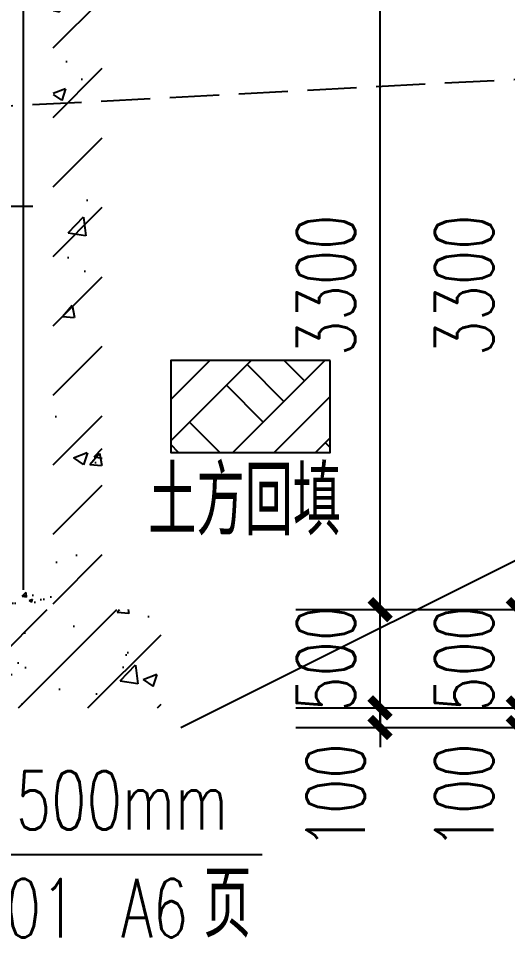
# Model space of a CAD drawing. Header units: millimetres. Extents: x -725 to 2274960, y -506 to 2980382.
# Drawn here: x 2066138 to 2068625, y 2674142 to 2678819 of the extents above; entities that cross this region are included whole.
import ezdxf

# ---------------------------------------------------------------- set-up
doc = ezdxf.new("R2010")
doc.units = ezdxf.units.MM
doc.header["$LTSCALE"] = 1000
doc.linetypes.add('DASH', pattern=[0.35, 0.25, -0.1])
for name, color, linetype in [('DIM_ELEV', 3, 'Continuous'), ('DIM_LEAD', 3, 'Continuous'), ('DMX', 7, 'Continuous'), ('PUB_DIM', 3, 'Continuous'), ('TEXT_BG', 3, 'Continuous'), ('YHG_文字', 7, 'Continuous'), ('YHJ_剖面_梁板', 4, 'Continuous'), ('YHJ_看线', 144, 'Continuous')]:
    doc.layers.add(name, color=color, linetype=linetype)
doc.styles.add('_TCH_DIM', font='SIMPLEX', dxfattribs={"bigfont": 'GBCBIG'})
doc.styles.add('_TCH_DIM_T3', font='SIMPLEX', dxfattribs={"width": 0.705882, "bigfont": 'GBCBIG'})
doc.styles.add('TSSD_Rein', font='tssdeng.shx', dxfattribs={"width": 0.7, "bigfont": 'hztxt.shx'})
doc.dimstyles.new('_TCH_ARCH&&100', dxfattribs={"dimtxt": 297.5, "dimasz": 100, "dimexe": 250, "dimexo": 300, "dimgap": 126.25, "dimtad": 1, "dimdec": 0, "dimzin": 0, "dimdsep": 46, "dimtxsty": '_TCH_DIM_T3', "dimblk": 'ARCHTICK', "dimcen": 0.09, "dimclrt": 7, "dimazin": 2, "dimtfac": 1, "dimtdec": 0, "dimtix": 1, "dimtmove": 2, "dimatfit": 3, "dimfxl": 75, "dimtolj": 1, "dimtzin": 0, "dimarcsym": 0})

# ---------------------------------------------------------------- blocks, each defined once
blk = doc.blocks.new('_ArchTick')
at = {"color": 0, "linetype": 'ByBlock', "const_width": 0.4}
blk.add_lwpolyline([(-0.5, -0.5), (0.5, 0.5)], dxfattribs=at)
blk = doc.blocks.new('*D130')
at = {"layer": 'Defpoints', "color": 0, "transparency": 16777216}
for p in [(2067248.7, 2675310.7), (2067977, 2675310.7), (2067248.7, 2675210.7)]:
    blk.add_point(p, dxfattribs=at)
at = {"layer": 'PUB_DIM', "color": 0, "lineweight": -2, "transparency": 16777216}
for p, q in [((2067977, 2675310.7), (2067977, 2675410.7)), ((2067548.7, 2675310.7), (2068227, 2675310.7)), ((2067977, 2675210.7), (2067977, 2675310.7)), ((2067548.7, 2675210.7), (2068227, 2675210.7)), ((2067977, 2675210.7), (2067977, 2675110.7))]:
    blk.add_line(p, q, dxfattribs=at)
at = {"layer": 'PUB_DIM', "color": 0, "lineweight": -2, "transparency": 16777216, "xscale": 100, "yscale": 100, "zscale": 100}
for p, rotation in [((2067977, 2675310.7), 270), ((2067977, 2675210.7), 90)]:
    blk.add_blockref('_ArchTick', p, dxfattribs=dict(at, rotation=rotation))
at = {"layer": 'PUB_DIM', "color": 7, "transparency": 16777216, "insert": (2067751.2, 2674860.7), "char_height": 297.5, "attachment_point": 5, "rotation": 90, "style": '_TCH_DIM_T3'}
blk.add_mtext('\\A1;100', dxfattribs=at)
blk = doc.blocks.new('*D131')
at = {"layer": 'Defpoints', "color": 0, "transparency": 16777216}
for p in [(2067248.7, 2675810.7), (2067977, 2675810.7), (2067248.7, 2675310.7)]:
    blk.add_point(p, dxfattribs=at)
at = {"layer": 'PUB_DIM', "color": 0, "lineweight": -2, "transparency": 16777216}
for p, q in [((2067977, 2675810.7), (2067977, 2675910.7)), ((2067548.7, 2675810.7), (2068227, 2675810.7)), ((2067977, 2675310.7), (2067977, 2675810.7)), ((2067548.7, 2675310.7), (2068227, 2675310.7)), ((2067977, 2675310.7), (2067977, 2675210.7))]:
    blk.add_line(p, q, dxfattribs=at)
at = {"layer": 'PUB_DIM', "color": 0, "lineweight": -2, "transparency": 16777216, "xscale": 100, "yscale": 100, "zscale": 100}
for p, rotation in [((2067977, 2675810.7), 270), ((2067977, 2675310.7), 90)]:
    blk.add_blockref('_ArchTick', p, dxfattribs=dict(at, rotation=rotation))
at = {"layer": 'PUB_DIM', "color": 7, "transparency": 16777216, "insert": (2067702, 2675560.7), "char_height": 297.5, "attachment_point": 5, "rotation": 90, "style": '_TCH_DIM_T3'}
blk.add_mtext('\\A1;500', dxfattribs=at)
blk = doc.blocks.new('*D132')
at = {"layer": 'Defpoints', "color": 0, "transparency": 16777216}
for p in [(2067248.7, 2679110.7), (2067977, 2679110.7), (2067248.7, 2675810.7)]:
    blk.add_point(p, dxfattribs=at)
at = {"layer": 'PUB_DIM', "color": 0, "lineweight": -2, "transparency": 16777216}
for p, q in [((2067548.7, 2679110.7), (2068227, 2679110.7)), ((2067977, 2675810.7), (2067977, 2679110.7)), ((2067548.7, 2675810.7), (2068227, 2675810.7))]:
    blk.add_line(p, q, dxfattribs=at)
at = {"layer": 'PUB_DIM', "color": 0, "lineweight": -2, "transparency": 16777216, "xscale": 100, "yscale": 100, "zscale": 100}
for p, rotation in [((2067977, 2679110.7), 90), ((2067977, 2675810.7), 270)]:
    blk.add_blockref('_ArchTick', p, dxfattribs=dict(at, rotation=rotation))
at = {"layer": 'PUB_DIM', "color": 7, "transparency": 16777216, "insert": (2067702, 2677460.7), "char_height": 297.5, "attachment_point": 5, "rotation": 90, "style": '_TCH_DIM_T3'}
blk.add_mtext('\\A1;3300', dxfattribs=at)
blk = doc.blocks.new('*D138')
at = {"layer": 'Defpoints', "color": 0, "transparency": 16777216}
for p in [(2067548.7, 2675310.7), (2068679.2, 2675310.7), (2067548.7, 2675210.7)]:
    blk.add_point(p, dxfattribs=at)
at = {"layer": 'PUB_DIM', "color": 0, "lineweight": -2, "transparency": 16777216}
for p, q in [((2068679.2, 2675310.7), (2068679.2, 2675410.7)), ((2067848.7, 2675310.7), (2068929.2, 2675310.7)), ((2068679.2, 2675210.7), (2068679.2, 2675310.7)), ((2067848.7, 2675210.7), (2068929.2, 2675210.7)), ((2068679.2, 2675210.7), (2068679.2, 2675110.7))]:
    blk.add_line(p, q, dxfattribs=at)
at = {"layer": 'PUB_DIM', "color": 0, "lineweight": -2, "transparency": 16777216, "xscale": 100, "yscale": 100, "zscale": 100}
for p, rotation in [((2068679.2, 2675310.7), 270), ((2068679.2, 2675210.7), 90)]:
    blk.add_blockref('_ArchTick', p, dxfattribs=dict(at, rotation=rotation))
at = {"layer": 'PUB_DIM', "color": 7, "transparency": 16777216, "insert": (2068404.2, 2674860.7), "char_height": 297.5, "attachment_point": 5, "rotation": 90, "style": '_TCH_DIM_T3'}
blk.add_mtext('\\A1;100', dxfattribs=at)
blk = doc.blocks.new('*D139')
at = {"layer": 'Defpoints', "color": 0, "transparency": 16777216}
for p in [(2067548.7, 2675810.7), (2068679.2, 2675810.7), (2067548.7, 2675310.7)]:
    blk.add_point(p, dxfattribs=at)
at = {"layer": 'PUB_DIM', "color": 0, "lineweight": -2, "transparency": 16777216}
for p, q in [((2068679.2, 2675810.7), (2068679.2, 2675910.7)), ((2067848.7, 2675810.7), (2068929.2, 2675810.7)), ((2068679.2, 2675310.7), (2068679.2, 2675810.7)), ((2067848.7, 2675310.7), (2068929.2, 2675310.7)), ((2068679.2, 2675310.7), (2068679.2, 2675210.7))]:
    blk.add_line(p, q, dxfattribs=at)
at = {"layer": 'PUB_DIM', "color": 0, "lineweight": -2, "transparency": 16777216, "xscale": 100, "yscale": 100, "zscale": 100}
for p, rotation in [((2068679.2, 2675810.7), 270), ((2068679.2, 2675310.7), 90)]:
    blk.add_blockref('_ArchTick', p, dxfattribs=dict(at, rotation=rotation))
at = {"layer": 'PUB_DIM', "color": 7, "transparency": 16777216, "insert": (2068404.2, 2675560.7), "char_height": 297.5, "attachment_point": 5, "rotation": 90, "style": '_TCH_DIM_T3'}
blk.add_mtext('\\A1;500', dxfattribs=at)
blk = doc.blocks.new('*D140')
at = {"layer": 'Defpoints', "color": 0, "transparency": 16777216}
for p in [(2067548.7, 2679110.7), (2068679.2, 2679110.7), (2067548.7, 2675810.7)]:
    blk.add_point(p, dxfattribs=at)
at = {"layer": 'PUB_DIM', "color": 0, "lineweight": -2, "transparency": 16777216}
for p, q in [((2067848.7, 2679110.7), (2068929.2, 2679110.7)), ((2068679.2, 2675810.7), (2068679.2, 2679110.7)), ((2067848.7, 2675810.7), (2068929.2, 2675810.7))]:
    blk.add_line(p, q, dxfattribs=at)
at = {"layer": 'PUB_DIM', "color": 0, "lineweight": -2, "transparency": 16777216, "xscale": 100, "yscale": 100, "zscale": 100}
for p, rotation in [((2068679.2, 2679110.7), 90), ((2068679.2, 2675810.7), 270)]:
    blk.add_blockref('_ArchTick', p, dxfattribs=dict(at, rotation=rotation))
at = {"layer": 'PUB_DIM', "color": 7, "transparency": 16777216, "insert": (2068404.2, 2677460.7), "char_height": 297.5, "attachment_point": 5, "rotation": 90, "style": '_TCH_DIM_T3'}
blk.add_mtext('\\A1;3300', dxfattribs=at)

msp = doc.modelspace()

# ---------------------------------------------------------------- hatches: boundary and pattern name
h = msp.add_hatch()
h.set_pattern_fill('钢筋混凝土', color=8, scale=100)
h.set_pattern_definition([(45, (0, 0), (-176.776695, 176.776695), []), (50, (0, 0), (717.26018, -62.75213), [75, -825]), (355, (0, 0), (-138.75133, 752.19213), [60, -660]), (100.4514, (59.8, -5.2), (578.50938, 689.43954), [63.74019, -701.14211]), (46.1842, (0, 200), (1067.24105, -165.51901), [112.5, -1237.5]), (96.6356, (88.9, 186.2), (934.6627, 974.11787), [95.6103, -1051.713]), (351.1842, (0, 200), (934.66195, 974.1186), [90, -990]), (21, (100, 150), (596.90705, -402.61889), [75, -825]), (326, (100, 150), (243.31533, 725.15005), [60, -660]), (71.4514, (149.74, 116.45), (840.22263, 322.5305), [63.74019, -701.14211]), (37.5, (0, 0), (12.159855, 332.893854), [0, -652, 0, -670, 0, -662.5]), (7.5, (0, 0), (263.069537, 394.411712), [0, -382, 0, -637, 0, -252.5]), (327.5, (-223, 0), (533.822436, -22.554872), [0, -250, 0, -780, 0, -1035]), (317.5, (-323, 0), (583.18617, 100.10498), [0, -325, 0, -518, 0, -735])])
h.paths.add_polyline_path([(2066564.2216, 2679410.7246), (2066314.2216, 2679410.7246), (2066314.2216, 2678385.3973), (2066564.2216, 2678398.5418)])
h.paths.add_polyline_path([(2066564.2216, 2678398.5418), (2066314.2216, 2678385.3973), (2066314.2216, 2675810.7246), (2061146.7571, 2675810.7246), (2061388.2388, 2675310.7246), (2066864.2216, 2675310.7246), (2066864.2216, 2675810.7246), (2066564.2216, 2675810.7246)])
h.paths.add_polyline_path([(2059814.2216, 2678403.4841), (2059564.2216, 2678410.7246), (2059564.2216, 2676716.5962), (2059814.2216, 2676716.5962)])
h.paths.add_polyline_path([(2059814.2216, 2679410.7246), (2059564.2216, 2679410.7246), (2059564.2216, 2678410.7246), (2059814.2216, 2678403.4841)])
h.paths.add_polyline_path([(2061146.7571, 2675810.7246), (2059814.2216, 2675810.7246), (2059814.2216, 2675910.7246), (2059814.2216, 2676164.8861), (2059564.2216, 2676164.8861), (2059564.2216, 2675810.7246), (2059374.9307, 2675810.7246), (2059264.2216, 2675603.5889), (2059264.2216, 2675310.7246), (2061388.2388, 2675310.7246)])
h.paths.add_polyline_path([(2059374.9307, 2675810.7246), (2059264.2216, 2675810.7246), (2059264.2216, 2675603.5889)], flags=17)
h = msp.add_hatch()
h.set_pattern_fill('混凝土', color=8, scale=25)
h.set_pattern_definition([(50, (1738647.12, 2815588.63), (179.315046, -15.688034), [18.75, -206.25]), (355, (1738647.12, 2815588.63), (-34.68783, 188.04803), [15, -165]), (100.4514, (1738662.06, 2815587.32), (144.627345, 172.359886), [15.93505, -175.28553]), (46.1842, (1738647.12, 2815638.63), (266.81026, -41.37975), [28.125, -309.375]), (96.6356, (1738669.35, 2815635.18), (233.66568, 243.52947), [23.90257, -262.92825]), (351.1842, (1738647.12, 2815638.63), (233.66549, 243.52965), [22.5, -247.5]), (21, (1738672.12, 2815626.13), (149.22676, -100.65472), [18.75, -206.25]), (326, (1738672.12, 2815626.13), (60.82883, 181.28751), [15, -165]), (71.4514, (1738684.55, 2815617.74), (210.05566, 80.63262), [15.93505, -175.28553]), (37.5, (1738647.115, 2815588.626), (3.039964, 83.223463), [0, -163, 0, -167.5, 0, -165.625]), (7.5, (1738647.115, 2815588.63), (65.767384, 98.602928), [0, -95.5, 0, -159.25, 0, -63.125]), (327.5, (1738591.365, 2815588.626), (133.455609, -5.638718), [0, -62.5, 0, -195, 0, -258.75]), (317.5, (1738566.37, 2815588.63), (145.796542, 25.026246), [0, -81.25, 0, -129.5, 0, -183.75])])
h.paths.add_polyline_path([(2063264.2216, 2675910.7246), (2066314.2216, 2675910.7246), (2066314.2216, 2675810.7246), (2063264.2216, 2675810.7246)])
at = {"layer": 'TEXT_BG'}
h = msp.add_hatch(dxfattribs=at)
h.set_pattern_fill('夯实土壤', color=8, scale=100)
h.set_pattern_definition([(45, (1381878, 2721670.3), (-397.394, 397.394), []), (45, (1382088, 2721670.3), (-397.394, 397.394), []), (45, (1382298, 2721670.3), (-397.394, 397.394), []), (135, (1381878, 2721670.3), (-397.394, -397.394), [265, -297]), (135, (1381983, 2721775.3), (-397.394, -397.394), [265, -297]), (135, (1382088, 2721880.3), (-397.394, -397.394), [265, -297])])
h.paths.add_polyline_path([(2067723.0443, 2677078.4265), (2066913.065, 2677078.4265), (2066913.065, 2676610.7847), (2067723.0443, 2676610.7847)])

# ---------------------------------------------------------------- linework, layer by layer
at = {"layer": 'DIM_ELEV'}
for p, q in [((2068117.8666, 2675810.7246), (2069489.0887, 2675810.7246)), ((2068117.8666, 2675310.7246), (2069489.0887, 2675310.7246))]:
    msp.add_line(p, q, dxfattribs=at)
at = {"layer": 'DIM_LEAD'}
for p, q in [((2063708.462, 2677862.8459), (2066211.7142, 2677862.8459)), ((2063924.2686, 2674564.6013), (2067378.0407, 2674564.6013))]:
    msp.add_line(p, q, dxfattribs=at)
at = {"layer": 'DMX', "color": 1, "linetype": 'DASH', "flags": 128}
msp.add_lwpolyline([(2059564.2216, 2678410.7246), (2064227.3324, 2678275.673), (2066164.2216, 2678377.5106), (2069361.7065, 2678545.6279), (2073571.3558, 2678424.5221)], dxfattribs=at)
at = {"layer": 'YHJ_剖面_梁板', "const_width": 0.0000001}
for points in [[(2066564.2216, 2675810.7246), (2066564.2216, 2683210.7246)], [(2066314.2216, 2679410.7246), (2066314.2216, 2675810.7246)], [(2066314.2216, 2675910.7246), (2063264.2216, 2675910.7246)], [(2066314.2216, 2675810.7246), (2059814.2216, 2675810.7246)], [(2066564.2216, 2675810.7246), (2066864.2216, 2675810.7246), (2066864.2216, 2675310.7246)], [(2066864.2216, 2675310.7246), (2066964.2216, 2675310.7246), (2066964.2216, 2675210.7246), (2059264.2216, 2675210.7246), (2059164.2216, 2675210.7246), (2059164.2216, 2675310.7246), (2059264.2216, 2675310.7246)], [(2066864.2216, 2675310.7246), (2059264.2216, 2675310.7246)]]:
    msp.add_lwpolyline(points, dxfattribs=at)
at = {"layer": 'YHJ_剖面_梁板'}
msp.add_lwpolyline([(2066964.2216, 2675210.7246), (2073401.5848, 2678429.4062)], dxfattribs=at)
msp.add_lwpolyline([(2067723.0443, 2677078.4265), (2066913.065, 2677078.4265), (2066913.065, 2676610.7847), (2067723.0443, 2676610.7847)], close=True, dxfattribs=at)
at = {"layer": 'YHJ_看线'}
msp.add_line((2066164.2216, 2675910.7246), (2066164.2216, 2679310.7246), dxfattribs=at)

# ---------------------------------------------------------------- texts
at = {"layer": 'DIM_LEAD', "color": 7, "style": '_TCH_DIM', "width": 0.705882}
for s, p in [('H=1500mm', (2065513.0407, 2674691.9417)), ('15J401', (2065389.4237, 2674143.1119)), ('A6', (2066659.4237, 2674143.1119))]:
    msp.add_text(s, height=297.5, dxfattribs=at).set_placement(p)
at = {"layer": 'DIM_LEAD', "color": 7, "style": '_TCH_DIM'}
msp.add_text('页', height=337.5887, dxfattribs=at).set_placement((2067079.4237, 2674143.1119))
at = {"layer": 'YHG_文字', "style": 'TSSD_Rein', "width": 0.7}
msp.add_text('土方回填', height=350, dxfattribs=at).set_placement((2066798.774, 2676188.9695))

# ---------------------------------------------------------------- dimensions: what is measured, and where the dimension line sits
at = {"layer": 'PUB_DIM'}
for p1, p2, distance, picture, middle in [((2067248.7236, 2675810.7246), (2067248.7236, 2679110.7246), -728.2883, '*D132', (2067702.0119, 2677460.7246)), ((2067548.7236, 2675810.7246), (2067548.7236, 2679110.7246), -1130.457, '*D140', (2068404.1805, 2677460.7246)), ((2067248.7236, 2675310.7246), (2067248.7236, 2675810.7246), -728.2883, '*D131', (2067702.0119, 2675560.7246)), ((2067548.7236, 2675310.7246), (2067548.7236, 2675810.7246), -1130.457, '*D139', (2068404.1805, 2675560.7246))]:
    dim = msp.add_aligned_dim(p1=p1, p2=p2, distance=distance, dimstyle='_TCH_ARCH&&100', dxfattribs=at)
    dim.commit()
    dim.dimension.update_dxf_attribs({"geometry": picture, "text_midpoint": middle})
for base, p1, p2, picture, middle in [((2067977.0119, 2675310.7246), (2067248.7236, 2675210.7246), (2067248.7236, 2675310.7246), '*D130', (2067751.1558, 2674860.7246)), ((2068679.1805, 2675310.7246), (2067548.7236, 2675210.7246), (2067548.7236, 2675310.7246), '*D138', (2068404.1805, 2674860.7246))]:
    dim = msp.add_linear_dim(base=base, p1=p1, p2=p2, angle=90, dimstyle='_TCH_ARCH&&100', dxfattribs=at)
    dim.commit()
    dim.dimension.update_dxf_attribs({"geometry": picture, "text_midpoint": middle, "dimtype": 161})

doc.saveas('drawing.dxf')
